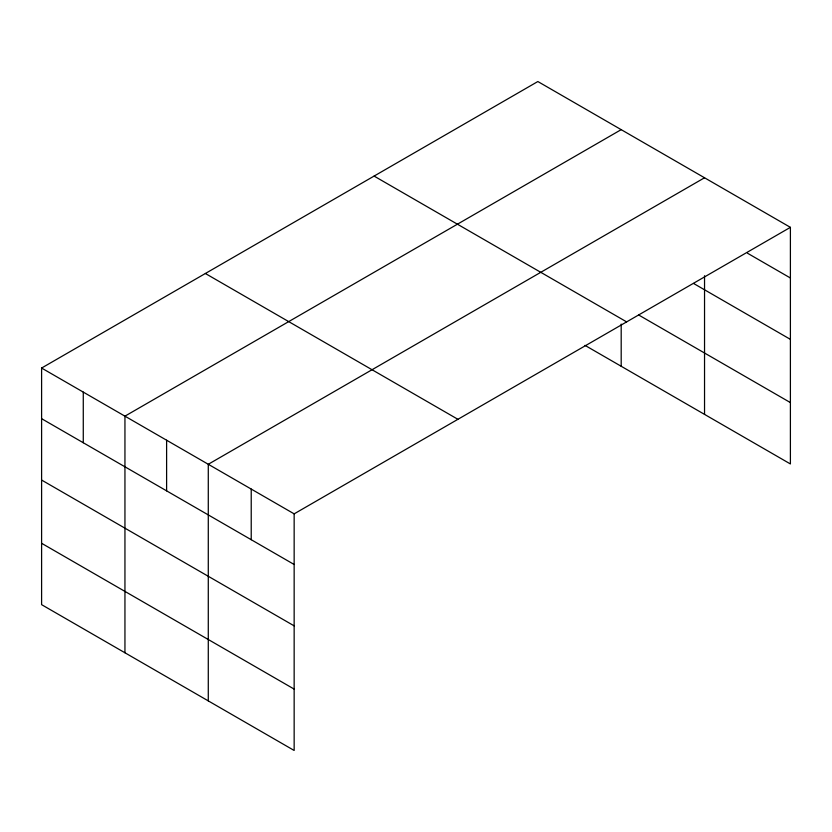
<?xml version="1.0" encoding="UTF-8"?>
<svg xmlns="http://www.w3.org/2000/svg" width="832" height="832" viewBox="0 0 832 832"><rect width="100%" height="100%" fill="white"/><g stroke="black" fill="none" stroke-linecap="round" stroke-linejoin="round"><path stroke-width="1.25" d="M790.4 227.344L537.846 81.536L41.6 368.046L41.6 604.656L294.154 750.464L294.154 513.854L790.4 227.344L790.4 463.954L585 345.374M621.192 129.646L124.946 416.156L124.946 652.777M704.538 177.767L208.281 464.277L208.281 700.887M747.469 253.198L790.4 277.992M693.566 283.452L790.4 339.362M638.737 315.026L790.4 402.584M374.088 176.082L626.642 321.89M205.358 273.489L457.912 419.307M41.6 368.046L294.154 513.854M41.6 418.683L294.154 564.491M41.6 480.054L294.154 625.862M41.6 543.286L294.154 689.094M704.538 275.725L704.538 414.388M621.192 324.074L621.192 366.267M251.222 489.06L251.222 539.708M166.608 440.211L166.608 490.859M83.273 392.101L83.273 442.749"/></g></svg>
